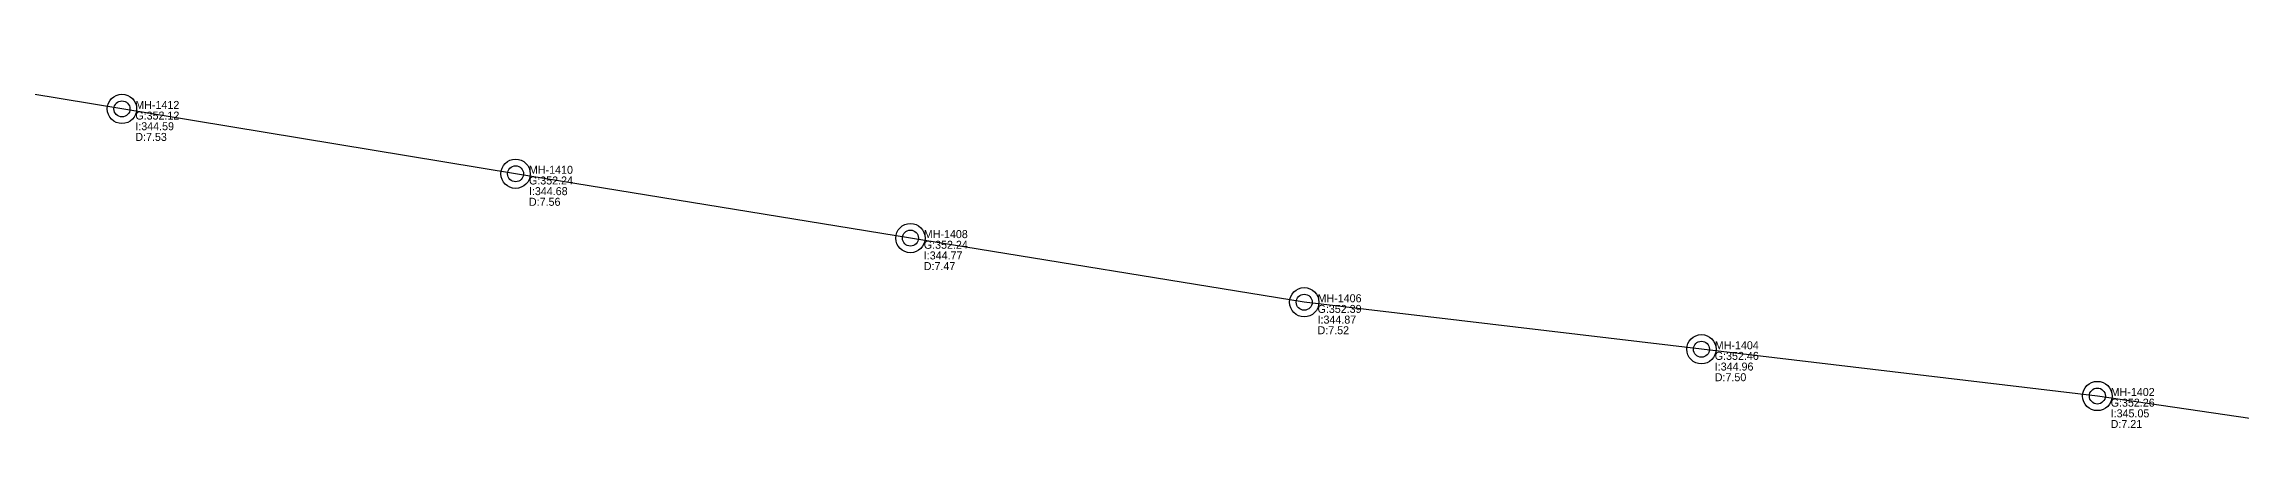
# Model space of a CAD drawing. Header units: metres. Extents: x 449148 to 451990, y 2566737 to 2570847.
# Drawn here: x 449477.2 to 449806.6, y 2567648.9 to 2567710.5 of the extents above; entities that cross this region are included whole.
import ezdxf

# ---------------------------------------------------------------- set-up
doc = ezdxf.new("R2010")
doc.units = ezdxf.units.M
for name, color, linetype in [('SEW-MAIN-PIPE', 5, 'Continuous'), ('SEW-MH', 7, 'Continuous'), ('SEW-MH-LABEL', 8, 'Continuous'), ('SEW-TRUNK-MH', 7, 'Continuous')]:
    doc.layers.add(name, color=color, linetype=linetype)

msp = doc.modelspace()

# ---------------------------------------------------------------- linework, layer by layer
at = {"layer": 'SEW-MAIN-PIPE'}
for points in [[(449488.88, 2567700.69), (449429.68, 2567710.45)], [(449547.92, 2567690.95), (449488.88, 2567700.69)], [(449607.14, 2567681.3), (449547.92, 2567690.95)], [(449666.2, 2567671.67), (449607.14, 2567681.3)], [(449725.78, 2567664.62), (449666.2, 2567671.67)], [(449785.16, 2567657.6), (449725.78, 2567664.62)], [(449844.53, 2567648.88), (449785.16, 2567657.6)]]:
    msp.add_lwpolyline(points, dxfattribs=at)
at = {"layer": 'SEW-MH'}
for centre in [(449488.88, 2567700.69), (449547.92, 2567690.95), (449607.14, 2567681.3), (449666.2, 2567671.67), (449725.78, 2567664.62), (449785.16, 2567657.6)]:
    msp.add_circle(centre, 1.2, dxfattribs=at)
at = {"layer": 'SEW-TRUNK-MH'}
for centre in [(449488.88, 2567700.69), (449547.92, 2567690.95), (449607.14, 2567681.3), (449666.2, 2567671.67), (449725.78, 2567664.62), (449785.16, 2567657.6)]:
    msp.add_circle(centre, 2.2, dxfattribs=at)

# ---------------------------------------------------------------- texts
at = {"layer": 'SEW-MH-LABEL'}
for s, p in [('G:352.12', (449490.88, 2567699.09)), ('MH-1412', (449490.88, 2567700.69)), ('D:7.53', (449490.88, 2567695.89)), ('I:344.59', (449490.88, 2567697.49)), ('G:352.24', (449549.92, 2567689.35)), ('MH-1410', (449549.92, 2567690.95)), ('D:7.56', (449549.92, 2567686.15)), ('I:344.68', (449549.92, 2567687.75)), ('G:352.24', (449609.14, 2567679.7)), ('MH-1408', (449609.14, 2567681.3)), ('D:7.47', (449609.14, 2567676.5)), ('I:344.77', (449609.14, 2567678.1)), ('G:352.39', (449668.2, 2567670.07)), ('MH-1406', (449668.2, 2567671.67)), ('D:7.52', (449668.2, 2567666.87)), ('I:344.87', (449668.2, 2567668.47)), ('G:352.46', (449727.78, 2567663.02)), ('MH-1404', (449727.78, 2567664.62)), ('D:7.50', (449727.78, 2567659.82)), ('I:344.96', (449727.78, 2567661.42)), ('G:352.26', (449787.16, 2567656)), ('MH-1402', (449787.16, 2567657.6)), ('D:7.21', (449787.16, 2567652.8)), ('I:345.05', (449787.16, 2567654.4))]:
    msp.add_text(s, height=1.2, dxfattribs=at).set_placement(p)

doc.saveas('drawing.dxf')
